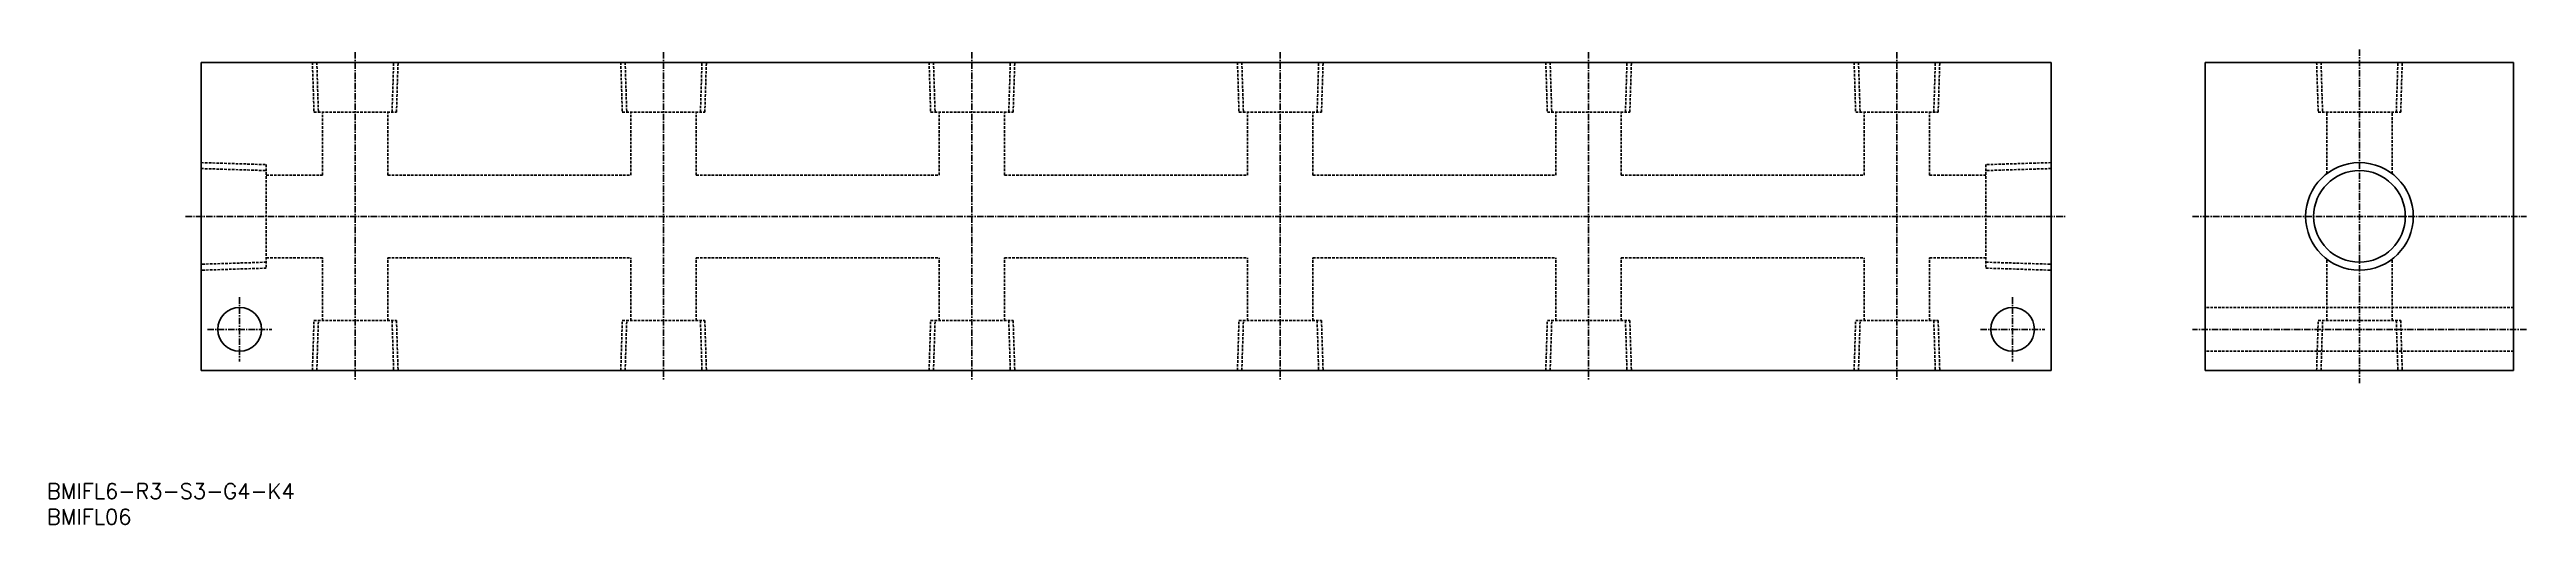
# Model space of a CAD drawing. Extents: x 1 to 483, y 0 to 92.
import ezdxf

# ---------------------------------------------------------------- set-up
doc = ezdxf.new("R2010")
doc.units = 0
doc.linetypes.add('CENTER', pattern=[2, 1.25, -0.25, 0.25, -0.25])
doc.linetypes.add('DASHED', pattern=[0.75, 0.5, -0.25])
doc.layers.get('0').update_dxf_attribs({"linetype": 'CONTINUOUS'})
doc.layers.add('CENTER', color=1, linetype='CENTER')
doc.styles.get("Standard").update_dxf_attribs({"font": 'txt.shx'})

# ---------------------------------------------------------------- blocks, each defined once
blk = doc.blocks.new('*U18')
at = {"color": 7, "linetype": 'CONTINUOUS'}
blk.add_text('BMIFL06', height=3, dxfattribs=at).set_placement((0, 0))
blk = doc.blocks.new('*U19')
at = {"color": 7, "linetype": 'CONTINUOUS'}
blk.add_text('BMIFL6-R3-S3-G4-K4', height=3, dxfattribs=at).set_placement((0, 5))

msp = doc.modelspace()

# ---------------------------------------------------------------- linework, layer by layer
at = {"color": 7, "linetype": 'CONTINUOUS'}
for p, q in [((30, 90), (390, 90)), ((30, 90), (30, 30)), ((390, 90), (390, 30)), ((420, 90), (420, 30)), ((420, 90), (480, 90)), ((480, 90), (480, 30)), ((390, 30), (30, 30)), ((480, 30), (420, 30))]:
    msp.add_line(p, q, dxfattribs=at)
at = {"color": 3, "linetype": 'DASHED'}
for p, q in [((51.669, 90), (51.972125, 80.3)), ((52.525, 90), (52.828125, 80.3)), ((67.171875, 80.3), (67.475, 90)), ((68.027875, 80.3), (68.331, 90)), ((111.669, 90), (111.972125, 80.3)), ((112.525, 90), (112.828125, 80.3)), ((127.171875, 80.3), (127.475, 90)), ((128.027875, 80.3), (128.331, 90)), ((171.669, 90), (171.972125, 80.3)), ((172.525, 90), (172.828125, 80.3)), ((187.171875, 80.3), (187.475, 90)), ((188.027875, 80.3), (188.331, 90)), ((231.669, 90), (231.972125, 80.3)), ((232.525, 90), (232.828125, 80.3)), ((247.171875, 80.3), (247.475, 90)), ((248.027875, 80.3), (248.331, 90)), ((291.669, 90), (291.972125, 80.3)), ((292.525, 90), (292.828125, 80.3)), ((307.171875, 80.3), (307.475, 90)), ((308.027875, 80.3), (308.331, 90)), ((351.669, 90), (351.972125, 80.3)), ((352.525, 90), (352.828125, 80.3)), ((367.171875, 80.3), (367.475, 90)), ((368.027875, 80.3), (368.331, 90)), ((441.669, 90), (441.972125, 80.3)), ((442.525, 90), (442.828125, 80.3)), ((457.171875, 80.3), (457.475, 90)), ((458.027875, 80.3), (458.331, 90)), ((51.972125, 80.3), (68.027875, 80.3)), ((53.65, 68.05), (53.65, 80.3)), ((66.35, 68.05), (66.35, 80.3)), ((111.972125, 80.3), (128.027875, 80.3)), ((113.65, 68.05), (113.65, 80.3)), ((126.35, 68.05), (126.35, 80.3)), ((171.972125, 80.3), (188.027875, 80.3)), ((173.65, 68.05), (173.65, 80.3)), ((186.35, 68.05), (186.35, 80.3)), ((231.972125, 80.3), (248.027875, 80.3)), ((233.65, 68.05), (233.65, 80.3)), ((246.35, 68.05), (246.35, 80.3)), ((291.972125, 80.3), (308.027875, 80.3)), ((293.65, 68.05), (293.65, 80.3)), ((306.35, 68.05), (306.35, 80.3)), ((351.972125, 80.3), (368.027875, 80.3)), ((353.65, 68.05), (353.65, 80.3)), ((366.35, 68.05), (366.35, 80.3)), ((441.972125, 80.3), (458.027875, 80.3)), ((443.65, 68.333997), (443.65, 80.3)), ((456.35, 68.333997), (456.35, 80.3)), ((30, 70.4775), (42.7, 70.080625)), ((30, 69.3155), (42.7, 68.918625)), ((42.7, 70.080625), (42.7, 49.919375)), ((42.7, 68.05), (53.65, 68.05)), ((66.35, 68.05), (113.65, 68.05)), ((126.35, 68.05), (173.65, 68.05)), ((186.35, 68.05), (233.65, 68.05)), ((246.35, 68.05), (293.65, 68.05)), ((306.35, 68.05), (353.65, 68.05)), ((366.35, 68.05), (377.3, 68.05)), ((390, 70.4775), (377.3, 70.080625)), ((377.3, 70.080625), (377.3, 49.919375)), ((390, 69.3155), (377.3, 68.918625)), ((42.7, 51.081375), (30, 50.6845)), ((42.7, 49.919375), (30, 49.5225)), ((42.7, 51.95), (53.65, 51.95)), ((53.65, 39.7), (53.65, 51.95)), ((66.35, 39.7), (66.35, 51.95)), ((66.35, 51.95), (113.65, 51.95)), ((113.65, 39.7), (113.65, 51.95)), ((126.35, 39.7), (126.35, 51.95)), ((126.35, 51.95), (173.65, 51.95)), ((173.65, 39.7), (173.65, 51.95)), ((186.35, 39.7), (186.35, 51.95)), ((186.35, 51.95), (233.65, 51.95)), ((233.65, 39.7), (233.65, 51.95)), ((246.35, 39.7), (246.35, 51.95)), ((246.35, 51.95), (293.65, 51.95)), ((293.65, 39.7), (293.65, 51.95)), ((306.35, 39.7), (306.35, 51.95)), ((306.35, 51.95), (353.65, 51.95)), ((353.65, 39.7), (353.65, 51.95)), ((366.35, 39.7), (366.35, 51.95)), ((366.35, 51.95), (377.3, 51.95)), ((377.3, 51.081375), (390, 50.6845)), ((377.3, 49.919375), (390, 49.5225)), ((443.65, 39.7), (443.65, 51.666003)), ((456.35, 39.7), (456.35, 51.666003)), ((51.669, 30), (51.972125, 39.7)), ((51.972125, 39.7), (68.027875, 39.7)), ((52.525, 30), (52.828125, 39.7)), ((67.171875, 39.7), (67.475, 30)), ((68.027875, 39.7), (68.331, 30)), ((111.669, 30), (111.972125, 39.7)), ((111.972125, 39.7), (128.027875, 39.7)), ((112.525, 30), (112.828125, 39.7)), ((127.171875, 39.7), (127.475, 30)), ((128.027875, 39.7), (128.331, 30)), ((171.669, 30), (171.972125, 39.7)), ((171.972125, 39.7), (188.027875, 39.7)), ((172.525, 30), (172.828125, 39.7)), ((187.171875, 39.7), (187.475, 30)), ((188.027875, 39.7), (188.331, 30)), ((231.669, 30), (231.972125, 39.7)), ((231.972125, 39.7), (248.027875, 39.7)), ((232.525, 30), (232.828125, 39.7)), ((247.171875, 39.7), (247.475, 30)), ((248.027875, 39.7), (248.331, 30)), ((291.669, 30), (291.972125, 39.7)), ((291.972125, 39.7), (308.027875, 39.7)), ((292.525, 30), (292.828125, 39.7)), ((307.171875, 39.7), (307.475, 30)), ((308.027875, 39.7), (308.331, 30)), ((351.669, 30), (351.972125, 39.7)), ((351.972125, 39.7), (368.027875, 39.7)), ((352.525, 30), (352.828125, 39.7)), ((367.171875, 39.7), (367.475, 30)), ((368.027875, 39.7), (368.331, 30)), ((480, 42.25), (420, 42.25)), ((441.669, 30), (441.972125, 39.7)), ((441.972125, 39.7), (458.027875, 39.7)), ((442.525, 30), (442.828125, 39.7)), ((457.171875, 39.7), (457.475, 30)), ((458.027875, 39.7), (458.331, 30)), ((480, 33.75), (420, 33.75))]:
    msp.add_line(p, q, dxfattribs=at)
at = {"color": 3, "linetype": 'CONTINUOUS'}
msp.add_circle((450, 60), 10.4775, dxfattribs=at)
at = {"color": 7, "linetype": 'CONTINUOUS'}
for centre, radius in [((450, 60), 8.918625), ((37.5, 38), 4.25), ((382.5, 38), 4.25)]:
    msp.add_circle(centre, radius, dxfattribs=at)
at = {"layer": 'CENTER', "color": 1, "linetype": 'CENTER'}
for p, q in [((60, 92), (60, 28)), ((120, 92), (120, 28)), ((180, 92), (180, 28)), ((240, 92), (240, 28)), ((300, 92), (300, 28)), ((360, 92), (360, 28)), ((450, 92.5), (450, 27.5)), ((27, 60), (393, 60)), ((417.5, 60), (482.5, 60)), ((37.5, 44.25), (37.5, 31.75)), ((382.5, 44.25), (382.5, 31.75)), ((31.25, 38), (43.75, 38)), ((376.25, 38), (388.75, 38)), ((482.5, 38), (417.5, 38))]:
    msp.add_line(p, q, dxfattribs=at)

# ---------------------------------------------------------------- block references
at = {"color": 7, "linetype": 'CONTINUOUS'}
for name in ['*U19', '*U18']:
    msp.add_blockref(name, (0, 0), dxfattribs=at)

doc.saveas('drawing.dxf')
